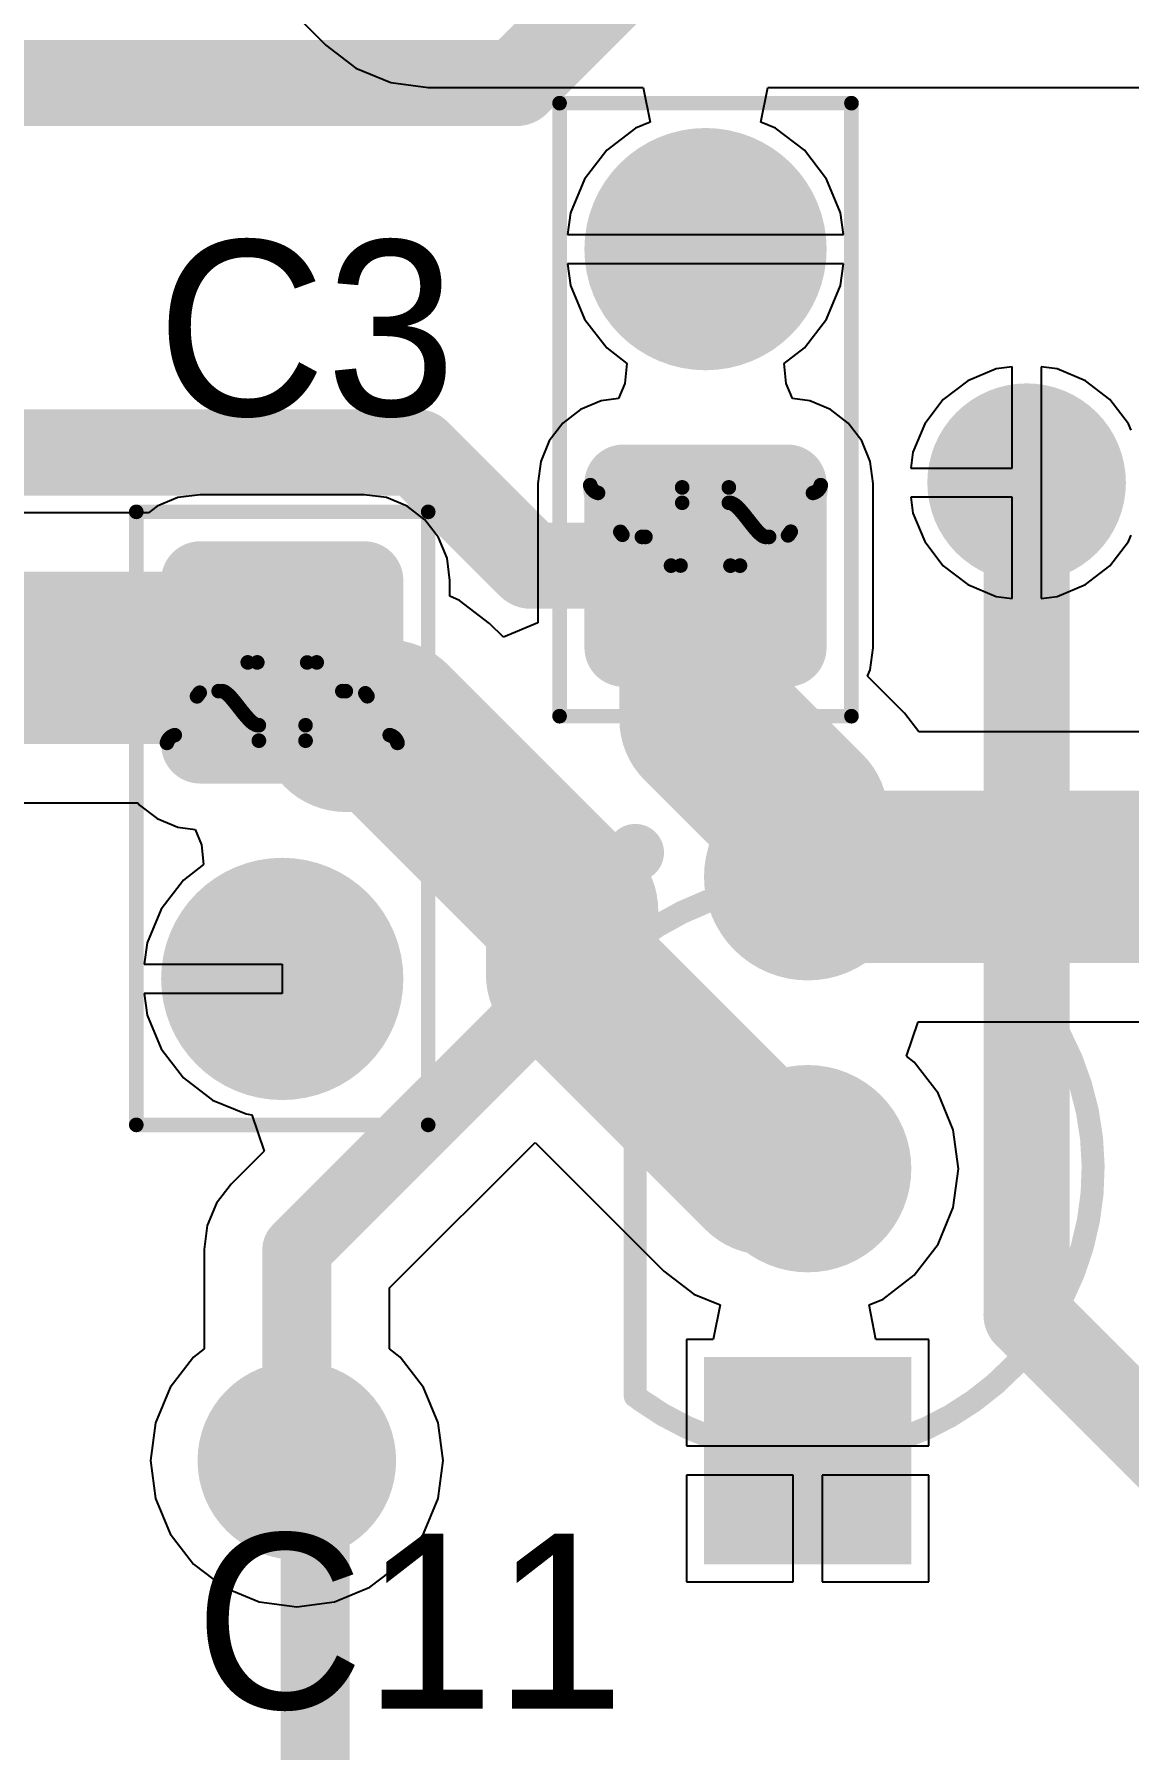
# Model space of a CAD drawing. Header units: millimetres. Extents: x 40 to 159, y 68 to 176.
# Drawn here: x 96.14 to 105.66, y 133.37 to 148.3 of the extents above; entities that cross this region are included whole.
import ezdxf

# ---------------------------------------------------------------- set-up
doc = ezdxf.new("R2010")
doc.units = ezdxf.units.MM
for name, color, linetype in [('BottomLayer', 5, 'Continuous'), ('BottomSolder', 6, 'Continuous'), ('Mechanical13', 56, 'Continuous'), ('MultiLayer', 9, 'Continuous'), ('PadHoleLayer', 156, 'Continuous'), ('TopLayer', 1, 'Continuous'), ('TopOverlay', 2, 'Continuous'), ('TopSolder', 216, 'Continuous')]:
    doc.layers.add(name, color=color, linetype=linetype)

# ---------------------------------------------------------------- blocks, each defined once
blk = doc.blocks.new('TO_92W____7')
at = {"layer": 'BottomLayer', "const_width": 0.8}
for points in [[(-0.4, 0, 1), (0.4, 0, 1)], [(2.14, 0, 1), (2.94, 0, 1)]]:
    blk.add_lwpolyline(points, format="xyb", close=True, dxfattribs=at)
at = {"layer": 'BottomLayer'}
blk.add_solid([(-1.74, 0.8), (-3.34, 0.8), (-1.74, -0.8), (-3.34, -0.8)], dxfattribs=at)
at = {"layer": 'BottomSolder', "const_width": 0.902}
for points in [[(-0.451, 0, 1), (0.451, 0, 1)], [(2.089, 0, 1), (2.991, 0, 1)]]:
    blk.add_lwpolyline(points, format="xyb", close=True, dxfattribs=at)
at = {"layer": 'BottomSolder'}
blk.add_solid([(-1.638, 0.902), (-3.442, 0.902), (-1.638, -0.902), (-3.442, -0.902)], dxfattribs=at)
at = {"layer": 'MultiLayer', "const_width": 0.8}
for points in [[(-0.4, 0, 1), (0.4, 0, 1)], [(2.14, 0, 1), (2.94, 0, 1)]]:
    blk.add_lwpolyline(points, format="xyb", close=True, dxfattribs=at)
at = {"layer": 'MultiLayer'}
blk.add_solid([(-1.74, 0.8), (-3.34, 0.8), (-1.74, -0.8), (-3.34, -0.8)], dxfattribs=at)
at = {"layer": 'PadHoleLayer', "const_width": 0.5}
for points in [[(-2.79, 0, 1), (-2.29, 0, 1)], [(-0.25, 0, 1), (0.25, 0, 1)], [(2.29, 0, 1), (2.79, 0, 1)]]:
    blk.add_lwpolyline(points, format="xyb", close=True, dxfattribs=at)
at = {"layer": 'TopLayer', "const_width": 0.8}
for points in [[(-0.4, 0, 1), (0.4, 0, 1)], [(2.14, 0, 1), (2.94, 0, 1)]]:
    blk.add_lwpolyline(points, format="xyb", close=True, dxfattribs=at)
at = {"layer": 'TopLayer'}
blk.add_solid([(-1.74, 0.8), (-3.34, 0.8), (-1.74, -0.8), (-3.34, -0.8)], dxfattribs=at)
at = {"layer": 'TopOverlay'}
for points, const_width in [([(2.875, 1.5, 1), (2.625, 1.5, 1)], 0.25), ([(-2.059, 1.461, 1), (-1.959, 1.461, 1)], 0.1), ([(-2.03, 1.5, 1), (-1.93, 1.5, 1)], 0.1), ([(1.93, 1.5, 1), (2.03, 1.5, 1)], 0.1), ([(1.93, 1.5, 1), (2.03, 1.5, 1)], 0.1), ([(2.562, 1.5, 1), (2.687, 1.5, 1)], 0.125), ([(2.813, 1.5, 1), (2.937, 1.5, 1)], 0.125)]:
    blk.add_lwpolyline(points, format="xyb", close=True, dxfattribs=dict(at, const_width=const_width))
at = {"layer": 'TopOverlay', "const_width": 0.2}
blk.add_lwpolyline([(1.98, 1.5, -1.987725), (-2.009, 1.461)], format="xyb", dxfattribs=at)
blk.add_lwpolyline([(-1.98, 1.5), (1.98, 1.5)], dxfattribs=at)
at = {"layer": 'TopSolder', "const_width": 0.902}
for points in [[(-0.451, 0, 1), (0.451, 0, 1)], [(2.089, 0, 1), (2.991, 0, 1)]]:
    blk.add_lwpolyline(points, format="xyb", close=True, dxfattribs=at)
at = {"layer": 'TopSolder'}
blk.add_solid([(-1.638, 0.902), (-3.442, 0.902), (-1.638, -0.902), (-3.442, -0.902)], dxfattribs=at)
blk = doc.blocks.new('CAPC500P450250X550_2_5___32')
at = {"layer": 'BottomLayer'}
for points, const_width in [([(-1.746, 0, 1), (-0.794, 0, 1)], 0.952), ([(0.651, 0.714, 1), (0.889, 0.714, 1)], 0.238), ([(2.079, 0.714, 1), (2.317, 0.714, 1)], 0.238), ([(0.651, -0.714, 1), (0.889, -0.714, 1)], 0.238), ([(2.079, -0.714, 1), (2.317, -0.714, 1)], 0.238)]:
    blk.add_lwpolyline(points, format="xyb", close=True, dxfattribs=dict(at, const_width=const_width))
for points in [[(2.198, 0.952), (0.77, 0.952), (2.198, -0.952), (0.77, -0.952)], [(2.437, 0.714), (0.532, 0.714), (2.437, -0.714), (0.532, -0.714)]]:
    blk.add_solid(points, dxfattribs=at)
at = {"layer": 'BottomSolder'}
for points, const_width in [([(-1.797, 0, 1), (-0.743, 0, 1)], 1.054), ([(0.6, 0.714, 1), (0.939, 0.714, 1)], 0.34), ([(2.029, 0.714, 1), (2.368, 0.714, 1)], 0.34), ([(0.6, -0.714, 1), (0.939, -0.714, 1)], 0.34), ([(2.029, -0.714, 1), (2.368, -0.714, 1)], 0.34)]:
    blk.add_lwpolyline(points, format="xyb", close=True, dxfattribs=dict(at, const_width=const_width))
for points in [[(2.198, 1.054), (0.77, 1.054), (2.198, -1.054), (0.77, -1.054)], [(2.538, 0.714), (0.43, 0.714), (2.538, -0.714), (0.43, -0.714)]]:
    blk.add_solid(points, dxfattribs=at)
at = {"layer": 'Mechanical13', "const_width": 0.127}
for points in [[(0.784, 1.003, -0.277409), (0.851, 0.935)], [(0.784, 1.003, -0.414214), (1.234, 0.553)], [(0.851, 0.935, -0.01671), (0.803, 0.203)], [(1.22, 0.718, -0.249202), (1.484, 0.217)], [(1.484, 0.3, -1), (1.484, -0.3)], [(0.851, -0.935, -0.001101), (0.803, -0.203)], [(1.234, -0.523, -0.067746), (0.937, -0.203)], [(1.484, -0.217, -0.252246), (1.216, -0.723)], [(1.234, -0.553, -0.414214), (0.784, -1.003)], [(0.851, -0.935, -0.274246), (0.784, -1.003)]]:
    blk.add_lwpolyline(points, format="xyb", dxfattribs=at)
at = {"layer": 'Mechanical13', "const_width": 0.0635}
for points in [[(0.752, 1.003, 1), (0.816, 1.003, 1)], [(0.752, 1.003, 1), (0.816, 1.003, 1)], [(0.82, 0.935, 1), (0.883, 0.935, 1)], [(0.82, 0.935, 1), (0.883, 0.935, 1)], [(1.157, 0.742, 1), (1.22, 0.742, 1)], [(1.177, 0.727, 1), (1.241, 0.727, 1)], [(1.177, 0.727, 1), (1.241, 0.727, 1)], [(1.184, 0.723, 1), (1.248, 0.723, 1)], [(1.189, 0.718, 1), (1.252, 0.718, 1)], [(1.202, 0.553, 1), (1.266, 0.553, 1)], [(1.202, 0.553, 1), (1.266, 0.553, 1)], [(1.075, 0.387, 1), (1.138, 0.387, 1)], [(1.075, 0.387, 1), (1.138, 0.387, 1)], [(1.109, 0.415, 1), (1.173, 0.415, 1)], [(1.109, 0.415, 1), (1.173, 0.415, 1)], [(1.138, 0.439, 1), (1.202, 0.439, 1)], [(1.138, 0.439, 1), (1.202, 0.439, 1)], [(1.162, 0.461, 1), (1.226, 0.461, 1)], [(1.162, 0.461, 1), (1.226, 0.461, 1)], [(1.18, 0.48, 1), (1.243, 0.48, 1)], [(1.18, 0.48, 1), (1.243, 0.48, 1)], [(1.192, 0.497, 1), (1.256, 0.497, 1)], [(1.192, 0.497, 1), (1.256, 0.497, 1)], [(1.2, 0.511, 1), (1.263, 0.511, 1)], [(1.2, 0.511, 1), (1.263, 0.511, 1)], [(1.202, 0.523, 1), (1.266, 0.523, 1)], [(0.915, 0.238, 1), (0.978, 0.238, 1)], [(0.915, 0.238, 1), (0.978, 0.238, 1)], [(0.924, 0.254, 1), (0.988, 0.254, 1)], [(0.924, 0.254, 1), (0.988, 0.254, 1)], [(0.935, 0.268, 1), (0.999, 0.268, 1)], [(0.935, 0.268, 1), (0.999, 0.268, 1)], [(0.947, 0.281, 1), (1.01, 0.281, 1)], [(0.947, 0.281, 1), (1.01, 0.281, 1)], [(0.959, 0.292, 1), (1.022, 0.292, 1)], [(0.959, 0.292, 1), (1.022, 0.292, 1)], [(0.998, 0.327, 1), (1.062, 0.327, 1)], [(0.998, 0.327, 1), (1.062, 0.327, 1)], [(1.036, 0.357, 1), (1.099, 0.357, 1)], [(1.036, 0.357, 1), (1.099, 0.357, 1)], [(1.452, 0.3, 1), (1.516, 0.3, 1)], [(0.771, 0.203, 1), (0.835, 0.203, 1)], [(0.771, 0.203, 1), (0.835, 0.203, 1)], [(0.906, 0.211, 1), (0.969, 0.211, 1)], [(0.906, 0.211, 1), (0.969, 0.211, 1)], [(0.906, 0.203, 1), (0.969, 0.203, 1)], [(0.906, 0.203, 1), (0.969, 0.203, 1)], [(0.907, 0.218, 1), (0.971, 0.218, 1)], [(0.907, 0.218, 1), (0.971, 0.218, 1)], [(0.91, 0.229, 1), (0.974, 0.229, 1)], [(0.91, 0.229, 1), (0.974, 0.229, 1)], [(1.452, 0.217, 1), (1.516, 0.217, 1)], [(1.452, 0.217, 1), (1.516, 0.217, 1)], [(0.771, -0.203, 1), (0.835, -0.203, 1)], [(0.771, -0.203, 1), (0.835, -0.203, 1)], [(0.906, -0.203, 1), (0.969, -0.203, 1)], [(0.906, -0.203, 1), (0.969, -0.203, 1)], [(1.452, -0.217, 1), (1.515, -0.217, 1)], [(1.452, -0.217, 1), (1.515, -0.217, 1)], [(1.452, -0.3, 1), (1.516, -0.3, 1)], [(1.202, -0.523, 1), (1.266, -0.523, 1)], [(1.202, -0.553, 1), (1.266, -0.553, 1)], [(1.202, -0.553, 1), (1.266, -0.553, 1)], [(1.158, -0.741, 1), (1.222, -0.741, 1)], [(1.182, -0.724, 1), (1.246, -0.724, 1)], [(1.182, -0.724, 1), (1.246, -0.724, 1)], [(1.184, -0.723, 1), (1.247, -0.723, 1)], [(1.184, -0.723, 1), (1.247, -0.723, 1)], [(0.82, -0.935, 1), (0.883, -0.935, 1)], [(0.82, -0.935, 1), (0.883, -0.935, 1)], [(0.752, -1.003, 1), (0.816, -1.003, 1)], [(0.752, -1.003, 1), (0.816, -1.003, 1)]]:
    blk.add_lwpolyline(points, format="xyb", close=True, dxfattribs=at)
at = {"layer": 'Mechanical13', "const_width": 0.127}
for points in [[(1.209, 0.727), (1.189, 0.742)], [(1.216, 0.723), (1.209, 0.727)], [(1.234, -0.553), (1.234, 0.553)], [(1.067, 0.357), (1.106, 0.387)], [(1.106, 0.387), (1.141, 0.415)], [(1.141, 0.415), (1.17, 0.439)], [(1.17, 0.439), (1.194, 0.461)], [(1.194, 0.461), (1.211, 0.48)], [(1.211, 0.48), (1.224, 0.497)], [(1.224, 0.497), (1.232, 0.511)], [(1.232, 0.511), (1.234, 0.523)], [(0.942, 0.229), (0.946, 0.238)], [(0.946, 0.238), (0.956, 0.254)], [(0.956, 0.254), (0.967, 0.268)], [(0.967, 0.268), (0.979, 0.281)], [(0.979, 0.281), (0.99, 0.292)], [(0.99, 0.292), (1.03, 0.327)], [(1.03, 0.327), (1.067, 0.357)], [(0.803, -0.203), (0.803, 0.203)], [(0.938, 0.211), (0.939, 0.218)], [(0.937, 0.203), (0.938, 0.211)], [(0.937, -0.203), (0.937, 0.203)], [(0.939, 0.218), (0.942, 0.229)], [(1.484, -0.217), (1.484, 0.217)], [(1.19, -0.741), (1.214, -0.724)], [(1.214, -0.724), (1.216, -0.723)]]:
    blk.add_lwpolyline(points, dxfattribs=at)
at = {"layer": 'MultiLayer'}
for points, const_width in [([(-1.746, 0, 1), (-0.794, 0, 1)], 0.952), ([(0.651, 0.714, 1), (0.889, 0.714, 1)], 0.238), ([(2.079, 0.714, 1), (2.317, 0.714, 1)], 0.238), ([(0.651, -0.714, 1), (0.889, -0.714, 1)], 0.238), ([(2.079, -0.714, 1), (2.317, -0.714, 1)], 0.238)]:
    blk.add_lwpolyline(points, format="xyb", close=True, dxfattribs=dict(at, const_width=const_width))
for points in [[(2.198, 0.952), (0.77, 0.952), (2.198, -0.952), (0.77, -0.952)], [(2.437, 0.714), (0.532, 0.714), (2.437, -0.714), (0.532, -0.714)]]:
    blk.add_solid(points, dxfattribs=at)
at = {"layer": 'PadHoleLayer', "const_width": 0.4}
for points in [[(-1.47, 0, 1), (-1.07, 0, 1)], [(1.284, 0, 1), (1.684, 0, 1)]]:
    blk.add_lwpolyline(points, format="xyb", close=True, dxfattribs=at)
at = {"layer": 'TopLayer'}
for points, const_width in [([(-1.746, 0, 1), (-0.794, 0, 1)], 0.952), ([(0.651, 0.714, 1), (0.889, 0.714, 1)], 0.238), ([(2.079, 0.714, 1), (2.317, 0.714, 1)], 0.238), ([(0.651, -0.714, 1), (0.889, -0.714, 1)], 0.238), ([(2.079, -0.714, 1), (2.317, -0.714, 1)], 0.238)]:
    blk.add_lwpolyline(points, format="xyb", close=True, dxfattribs=dict(at, const_width=const_width))
for points in [[(2.198, 0.952), (0.77, 0.952), (2.198, -0.952), (0.77, -0.952)], [(2.437, 0.714), (0.532, 0.714), (2.437, -0.714), (0.532, -0.714)]]:
    blk.add_solid(points, dxfattribs=at)
at = {"layer": 'TopOverlay', "const_width": 0.127}
for points in [[(2.794, 1.27), (-2.54, 1.27)], [(-2.54, -1.27), (-2.54, 1.27)], [(2.794, -1.27), (2.794, 1.27)], [(2.794, -1.27), (-2.54, -1.27)]]:
    blk.add_lwpolyline(points, dxfattribs=at)
at = {"layer": 'TopOverlay', "const_width": 0.0635}
for points in [[(-2.572, 1.27, 1), (-2.508, 1.27, 1)], [(-2.572, 1.27, 1), (-2.508, 1.27, 1)], [(2.762, 1.27, 1), (2.826, 1.27, 1)], [(2.762, 1.27, 1), (2.826, 1.27, 1)], [(-2.572, -1.27, 1), (-2.508, -1.27, 1)], [(-2.572, -1.27, 1), (-2.508, -1.27, 1)], [(2.762, -1.27, 1), (2.826, -1.27, 1)], [(2.762, -1.27, 1), (2.826, -1.27, 1)]]:
    blk.add_lwpolyline(points, format="xyb", close=True, dxfattribs=at)
at = {"layer": 'TopSolder'}
for points, const_width in [([(-1.797, 0, 1), (-0.743, 0, 1)], 1.054), ([(0.6, 0.714, 1), (0.939, 0.714, 1)], 0.34), ([(2.029, 0.714, 1), (2.368, 0.714, 1)], 0.34), ([(0.6, -0.714, 1), (0.939, -0.714, 1)], 0.34), ([(2.029, -0.714, 1), (2.368, -0.714, 1)], 0.34)]:
    blk.add_lwpolyline(points, format="xyb", close=True, dxfattribs=dict(at, const_width=const_width))
for points in [[(2.198, 1.054), (0.77, 1.054), (2.198, -1.054), (0.77, -1.054)], [(2.538, 0.714), (0.43, 0.714), (2.538, -0.714), (0.43, -0.714)]]:
    blk.add_solid(points, dxfattribs=at)
blk = doc.blocks.new('CAPC500P450250X550_2_5___35')
at = {"layer": 'BottomLayer'}
for points, const_width in [([(-1.746, 0, 1), (-0.794, 0, 1)], 0.952), ([(0.651, 0.714, 1), (0.889, 0.714, 1)], 0.238), ([(2.079, 0.714, 1), (2.317, 0.714, 1)], 0.238), ([(0.651, -0.714, 1), (0.889, -0.714, 1)], 0.238), ([(2.079, -0.714, 1), (2.317, -0.714, 1)], 0.238)]:
    blk.add_lwpolyline(points, format="xyb", close=True, dxfattribs=dict(at, const_width=const_width))
for points in [[(2.198, 0.952), (0.77, 0.952), (2.198, -0.952), (0.77, -0.952)], [(2.437, 0.714), (0.532, 0.714), (2.437, -0.714), (0.532, -0.714)]]:
    blk.add_solid(points, dxfattribs=at)
at = {"layer": 'BottomSolder'}
for points, const_width in [([(-1.797, 0, 1), (-0.743, 0, 1)], 1.054), ([(0.6, 0.714, 1), (0.939, 0.714, 1)], 0.34), ([(2.029, 0.714, 1), (2.368, 0.714, 1)], 0.34), ([(0.6, -0.714, 1), (0.939, -0.714, 1)], 0.34), ([(2.029, -0.714, 1), (2.368, -0.714, 1)], 0.34)]:
    blk.add_lwpolyline(points, format="xyb", close=True, dxfattribs=dict(at, const_width=const_width))
for points in [[(2.198, 1.054), (0.77, 1.054), (2.198, -1.054), (0.77, -1.054)], [(2.538, 0.714), (0.43, 0.714), (2.538, -0.714), (0.43, -0.714)]]:
    blk.add_solid(points, dxfattribs=at)
at = {"layer": 'Mechanical13', "const_width": 0.127}
for points in [[(0.784, 1.003, -0.277409), (0.851, 0.935)], [(0.784, 1.003, -0.414214), (1.234, 0.553)], [(0.851, 0.935, -0.01671), (0.803, 0.203)], [(1.22, 0.718, -0.249202), (1.484, 0.217)], [(1.484, 0.3, -1), (1.484, -0.3)], [(0.851, -0.935, -0.001101), (0.803, -0.203)], [(1.234, -0.523, -0.067746), (0.937, -0.203)], [(1.484, -0.217, -0.252246), (1.216, -0.723)], [(1.234, -0.553, -0.414214), (0.784, -1.003)], [(0.851, -0.935, -0.274246), (0.784, -1.003)]]:
    blk.add_lwpolyline(points, format="xyb", dxfattribs=at)
at = {"layer": 'Mechanical13', "const_width": 0.0635}
for points in [[(0.752, 1.003, 1), (0.816, 1.003, 1)], [(0.752, 1.003, 1), (0.816, 1.003, 1)], [(0.82, 0.935, 1), (0.883, 0.935, 1)], [(0.82, 0.935, 1), (0.883, 0.935, 1)], [(1.157, 0.742, 1), (1.22, 0.742, 1)], [(1.177, 0.727, 1), (1.241, 0.727, 1)], [(1.177, 0.727, 1), (1.241, 0.727, 1)], [(1.184, 0.723, 1), (1.248, 0.723, 1)], [(1.189, 0.718, 1), (1.252, 0.718, 1)], [(1.202, 0.553, 1), (1.266, 0.553, 1)], [(1.202, 0.553, 1), (1.266, 0.553, 1)], [(1.075, 0.387, 1), (1.138, 0.387, 1)], [(1.075, 0.387, 1), (1.138, 0.387, 1)], [(1.109, 0.415, 1), (1.173, 0.415, 1)], [(1.109, 0.415, 1), (1.173, 0.415, 1)], [(1.138, 0.439, 1), (1.202, 0.439, 1)], [(1.138, 0.439, 1), (1.202, 0.439, 1)], [(1.162, 0.461, 1), (1.226, 0.461, 1)], [(1.162, 0.461, 1), (1.226, 0.461, 1)], [(1.18, 0.48, 1), (1.243, 0.48, 1)], [(1.18, 0.48, 1), (1.243, 0.48, 1)], [(1.192, 0.497, 1), (1.256, 0.497, 1)], [(1.192, 0.497, 1), (1.256, 0.497, 1)], [(1.2, 0.511, 1), (1.263, 0.511, 1)], [(1.2, 0.511, 1), (1.263, 0.511, 1)], [(1.202, 0.523, 1), (1.266, 0.523, 1)], [(0.915, 0.238, 1), (0.978, 0.238, 1)], [(0.915, 0.238, 1), (0.978, 0.238, 1)], [(0.924, 0.254, 1), (0.988, 0.254, 1)], [(0.924, 0.254, 1), (0.988, 0.254, 1)], [(0.935, 0.268, 1), (0.999, 0.268, 1)], [(0.935, 0.268, 1), (0.999, 0.268, 1)], [(0.947, 0.281, 1), (1.01, 0.281, 1)], [(0.947, 0.281, 1), (1.01, 0.281, 1)], [(0.959, 0.292, 1), (1.022, 0.292, 1)], [(0.959, 0.292, 1), (1.022, 0.292, 1)], [(0.998, 0.327, 1), (1.062, 0.327, 1)], [(0.998, 0.327, 1), (1.062, 0.327, 1)], [(1.036, 0.357, 1), (1.099, 0.357, 1)], [(1.036, 0.357, 1), (1.099, 0.357, 1)], [(1.452, 0.3, 1), (1.516, 0.3, 1)], [(0.771, 0.203, 1), (0.835, 0.203, 1)], [(0.771, 0.203, 1), (0.835, 0.203, 1)], [(0.906, 0.211, 1), (0.969, 0.211, 1)], [(0.906, 0.211, 1), (0.969, 0.211, 1)], [(0.906, 0.203, 1), (0.969, 0.203, 1)], [(0.906, 0.203, 1), (0.969, 0.203, 1)], [(0.907, 0.218, 1), (0.971, 0.218, 1)], [(0.907, 0.218, 1), (0.971, 0.218, 1)], [(0.91, 0.229, 1), (0.974, 0.229, 1)], [(0.91, 0.229, 1), (0.974, 0.229, 1)], [(1.452, 0.217, 1), (1.516, 0.217, 1)], [(1.452, 0.217, 1), (1.516, 0.217, 1)], [(0.771, -0.203, 1), (0.835, -0.203, 1)], [(0.771, -0.203, 1), (0.835, -0.203, 1)], [(0.906, -0.203, 1), (0.969, -0.203, 1)], [(0.906, -0.203, 1), (0.969, -0.203, 1)], [(1.452, -0.217, 1), (1.515, -0.217, 1)], [(1.452, -0.217, 1), (1.515, -0.217, 1)], [(1.452, -0.3, 1), (1.516, -0.3, 1)], [(1.202, -0.523, 1), (1.266, -0.523, 1)], [(1.202, -0.553, 1), (1.266, -0.553, 1)], [(1.202, -0.553, 1), (1.266, -0.553, 1)], [(1.158, -0.741, 1), (1.222, -0.741, 1)], [(1.182, -0.724, 1), (1.246, -0.724, 1)], [(1.182, -0.724, 1), (1.246, -0.724, 1)], [(1.184, -0.723, 1), (1.247, -0.723, 1)], [(1.184, -0.723, 1), (1.247, -0.723, 1)], [(0.82, -0.935, 1), (0.883, -0.935, 1)], [(0.82, -0.935, 1), (0.883, -0.935, 1)], [(0.752, -1.003, 1), (0.816, -1.003, 1)], [(0.752, -1.003, 1), (0.816, -1.003, 1)]]:
    blk.add_lwpolyline(points, format="xyb", close=True, dxfattribs=at)
at = {"layer": 'Mechanical13', "const_width": 0.127}
for points in [[(1.189, 0.742), (1.209, 0.727)], [(1.209, 0.727), (1.216, 0.723)], [(1.234, 0.553), (1.234, -0.553)], [(1.106, 0.387), (1.067, 0.357)], [(1.141, 0.415), (1.106, 0.387)], [(1.17, 0.439), (1.141, 0.415)], [(1.194, 0.461), (1.17, 0.439)], [(1.211, 0.48), (1.194, 0.461)], [(1.224, 0.497), (1.211, 0.48)], [(1.232, 0.511), (1.224, 0.497)], [(1.234, 0.523), (1.232, 0.511)], [(0.946, 0.238), (0.942, 0.229)], [(0.956, 0.254), (0.946, 0.238)], [(0.967, 0.268), (0.956, 0.254)], [(0.979, 0.281), (0.967, 0.268)], [(0.99, 0.292), (0.979, 0.281)], [(1.03, 0.327), (0.99, 0.292)], [(1.067, 0.357), (1.03, 0.327)], [(0.803, 0.203), (0.803, -0.203)], [(0.939, 0.218), (0.938, 0.211)], [(0.938, 0.211), (0.937, 0.203)], [(0.937, 0.203), (0.937, -0.203)], [(0.942, 0.229), (0.939, 0.218)], [(1.484, 0.217), (1.484, -0.217)], [(1.214, -0.724), (1.19, -0.741)], [(1.216, -0.723), (1.214, -0.724)]]:
    blk.add_lwpolyline(points, dxfattribs=at)
at = {"layer": 'MultiLayer'}
for points, const_width in [([(-1.746, 0, 1), (-0.794, 0, 1)], 0.952), ([(0.651, 0.714, 1), (0.889, 0.714, 1)], 0.238), ([(2.079, 0.714, 1), (2.317, 0.714, 1)], 0.238), ([(0.651, -0.714, 1), (0.889, -0.714, 1)], 0.238), ([(2.079, -0.714, 1), (2.317, -0.714, 1)], 0.238)]:
    blk.add_lwpolyline(points, format="xyb", close=True, dxfattribs=dict(at, const_width=const_width))
for points in [[(2.198, 0.952), (0.77, 0.952), (2.198, -0.952), (0.77, -0.952)], [(2.437, 0.714), (0.532, 0.714), (2.437, -0.714), (0.532, -0.714)]]:
    blk.add_solid(points, dxfattribs=at)
at = {"layer": 'PadHoleLayer', "const_width": 0.4}
for points in [[(-1.47, 0, 1), (-1.07, 0, 1)], [(1.284, 0, 1), (1.684, 0, 1)]]:
    blk.add_lwpolyline(points, format="xyb", close=True, dxfattribs=at)
at = {"layer": 'TopLayer'}
for points, const_width in [([(-1.746, 0, 1), (-0.794, 0, 1)], 0.952), ([(0.651, 0.714, 1), (0.889, 0.714, 1)], 0.238), ([(2.079, 0.714, 1), (2.317, 0.714, 1)], 0.238), ([(0.651, -0.714, 1), (0.889, -0.714, 1)], 0.238), ([(2.079, -0.714, 1), (2.317, -0.714, 1)], 0.238)]:
    blk.add_lwpolyline(points, format="xyb", close=True, dxfattribs=dict(at, const_width=const_width))
for points in [[(2.198, 0.952), (0.77, 0.952), (2.198, -0.952), (0.77, -0.952)], [(2.437, 0.714), (0.532, 0.714), (2.437, -0.714), (0.532, -0.714)]]:
    blk.add_solid(points, dxfattribs=at)
at = {"layer": 'TopOverlay', "const_width": 0.127}
for points in [[(-2.54, 1.27), (2.794, 1.27)], [(-2.54, 1.27), (-2.54, -1.27)], [(2.794, 1.27), (2.794, -1.27)], [(-2.54, -1.27), (2.794, -1.27)]]:
    blk.add_lwpolyline(points, dxfattribs=at)
at = {"layer": 'TopOverlay', "const_width": 0.0635}
for points in [[(-2.572, 1.27, 1), (-2.508, 1.27, 1)], [(-2.572, 1.27, 1), (-2.508, 1.27, 1)], [(2.762, 1.27, 1), (2.826, 1.27, 1)], [(2.762, 1.27, 1), (2.826, 1.27, 1)], [(-2.572, -1.27, 1), (-2.508, -1.27, 1)], [(-2.572, -1.27, 1), (-2.508, -1.27, 1)], [(2.762, -1.27, 1), (2.826, -1.27, 1)], [(2.762, -1.27, 1), (2.826, -1.27, 1)]]:
    blk.add_lwpolyline(points, format="xyb", close=True, dxfattribs=at)
at = {"layer": 'TopSolder'}
for points, const_width in [([(-1.797, 0, 1), (-0.743, 0, 1)], 1.054), ([(0.6, 0.714, 1), (0.939, 0.714, 1)], 0.34), ([(2.029, 0.714, 1), (2.368, 0.714, 1)], 0.34), ([(0.6, -0.714, 1), (0.939, -0.714, 1)], 0.34), ([(2.029, -0.714, 1), (2.368, -0.714, 1)], 0.34)]:
    blk.add_lwpolyline(points, format="xyb", close=True, dxfattribs=dict(at, const_width=const_width))
for points in [[(2.198, 1.054), (0.77, 1.054), (2.198, -1.054), (0.77, -1.054)], [(2.538, 0.714), (0.43, 0.714), (2.538, -0.714), (0.43, -0.714)]]:
    blk.add_solid(points, dxfattribs=at)

msp = doc.modelspace()

# ---------------------------------------------------------------- linework, layer by layer
at = {"layer": 'BottomLayer'}
for p, q in [((97.934, 148.948), (98.676, 148.206)), ((98.676, 148.206), (98.938, 148.006)), ((98.938, 148.006), (99.242, 147.88)), ((99.242, 147.88), (99.568, 147.837)), ((99.568, 147.837), (101.439, 147.837)), ((101.439, 147.837), (101.499, 147.537)), ((102.463, 147.537), (102.523, 147.837)), ((102.523, 147.837), (106.96, 147.837)), ((101.373, 147.485), (101.121, 147.291)), ((101.499, 147.537), (101.373, 147.485)), ((102.589, 147.485), (102.463, 147.537)), ((102.841, 147.291), (102.589, 147.485)), ((101.121, 147.291), (100.927, 147.039)), ((103.035, 147.039), (102.841, 147.291)), ((100.927, 147.039), (100.806, 146.746)), ((103.156, 146.746), (103.035, 147.039)), ((100.806, 146.746), (100.781, 146.558)), ((103.181, 146.558), (103.156, 146.746)), ((100.781, 146.558), (103.181, 146.558)), ((103.181, 146.304), (100.781, 146.304)), ((100.781, 146.304), (100.806, 146.116)), ((103.156, 146.116), (103.181, 146.304)), ((100.806, 146.116), (100.927, 145.823)), ((103.035, 145.823), (103.156, 146.116)), ((100.927, 145.823), (101.121, 145.571)), ((102.841, 145.571), (103.035, 145.823)), ((101.121, 145.571), (101.296, 145.436)), ((102.666, 145.436), (102.841, 145.571)), ((101.296, 145.436), (101.279, 145.263)), ((102.683, 145.263), (102.666, 145.436)), ((104.51, 145.389), (104.263, 145.286)), ((104.648, 145.407), (104.51, 145.389)), ((104.648, 144.526), (104.648, 145.407)), ((105.04, 145.389), (104.902, 145.407)), ((104.902, 145.407), (104.902, 144.399)), ((105.287, 145.286), (105.04, 145.389)), ((101.279, 145.263), (101.223, 145.13)), ((102.739, 145.13), (102.683, 145.263)), ((104.263, 145.286), (104.05, 145.124)), ((105.5, 145.124), (105.287, 145.286)), ((101.074, 145.111), (100.894, 145.036)), ((101.223, 145.13), (101.074, 145.111)), ((102.888, 145.111), (102.739, 145.13)), ((103.068, 145.036), (102.888, 145.111)), ((104.05, 145.124), (103.888, 144.911)), ((105.662, 144.911), (105.5, 145.124)), ((100.894, 145.036), (100.74, 144.918)), ((103.222, 144.918), (103.068, 145.036)), ((100.74, 144.918), (100.622, 144.764)), ((103.34, 144.764), (103.222, 144.918)), ((103.888, 144.911), (103.785, 144.664)), ((105.686, 144.855), (105.662, 144.911)), ((100.622, 144.764), (100.547, 144.584)), ((103.415, 144.584), (103.34, 144.764)), ((103.785, 144.664), (103.767, 144.526)), ((100.547, 144.584), (100.522, 144.391)), ((103.44, 144.391), (103.415, 144.584)), ((103.767, 144.526), (104.648, 144.526)), ((100.522, 144.391), (100.522, 143.179)), ((103.44, 142.963), (103.44, 144.391)), ((104.902, 144.399), (104.902, 143.391)), ((97.211, 144.194), (97.135, 144.136)), ((97.391, 144.269), (97.211, 144.194)), ((97.584, 144.294), (97.391, 144.269)), ((99.012, 144.294), (97.584, 144.294)), ((99.205, 144.269), (99.012, 144.294)), ((99.385, 144.194), (99.205, 144.269)), ((99.539, 144.076), (99.385, 144.194)), ((104.648, 144.272), (103.767, 144.272)), ((103.767, 144.272), (103.785, 144.134)), ((104.648, 143.391), (104.648, 144.272)), ((97.135, 144.136), (90.328, 144.136)), ((99.657, 143.922), (99.539, 144.076)), ((103.785, 144.134), (103.888, 143.887)), ((99.732, 143.742), (99.657, 143.922)), ((103.888, 143.887), (104.05, 143.674)), ((105.5, 143.674), (105.662, 143.887)), ((105.662, 143.887), (105.686, 143.943)), ((99.757, 143.549), (99.732, 143.742)), ((104.05, 143.674), (104.263, 143.512)), ((105.287, 143.512), (105.5, 143.674)), ((99.757, 143.41), (99.757, 143.549)), ((104.263, 143.512), (104.51, 143.409)), ((105.04, 143.409), (105.287, 143.512)), ((99.841, 143.375), (99.757, 143.41)), ((100.102, 143.175), (99.841, 143.375)), ((104.51, 143.409), (104.648, 143.391)), ((104.902, 143.391), (105.04, 143.409)), ((100.222, 143.055), (100.102, 143.175)), ((100.522, 143.179), (100.222, 143.055)), ((103.415, 142.77), (103.44, 142.963)), ((103.391, 142.714), (103.415, 142.77)), ((103.712, 142.394), (103.391, 142.714)), ((103.837, 142.231), (103.712, 142.394)), ((106.334, 142.231), (103.837, 142.231)), ((95.016, 141.614), (97.042, 141.614)), ((97.042, 141.614), (97.057, 141.594)), ((97.057, 141.594), (97.211, 141.476)), ((97.211, 141.476), (97.391, 141.401)), ((97.391, 141.401), (97.54, 141.382)), ((97.54, 141.382), (97.596, 141.249)), ((97.596, 141.249), (97.613, 141.076)), ((97.613, 141.076), (97.438, 140.941)), ((97.438, 140.941), (97.244, 140.689)), ((97.244, 140.689), (97.123, 140.396)), ((97.123, 140.396), (97.098, 140.208)), ((97.098, 140.208), (98.298, 140.208)), ((98.298, 140.208), (98.298, 139.954)), ((98.298, 139.954), (97.098, 139.954)), ((97.098, 139.954), (97.123, 139.766)), ((97.123, 139.766), (97.244, 139.473)), ((103.729, 139.409), (103.831, 139.709)), ((103.831, 139.709), (106.334, 139.709)), ((97.244, 139.473), (97.438, 139.221)), ((103.797, 139.357), (103.729, 139.409)), ((104.006, 139.086), (103.797, 139.357)), ((97.438, 139.221), (97.69, 139.027)), ((97.69, 139.027), (97.983, 138.906)), ((104.137, 138.769), (104.006, 139.086)), ((97.983, 138.906), (98.033, 138.899)), ((98.033, 138.899), (98.14, 138.582)), ((104.181, 138.43), (104.137, 138.769)), ((98.14, 138.582), (97.854, 138.296)), ((99.232, 137.392), (100.499, 138.659)), ((100.499, 138.659), (101.619, 137.538)), ((104.137, 138.091), (104.181, 138.43)), ((97.854, 138.296), (97.726, 138.129)), ((97.726, 138.129), (97.646, 137.935)), ((104.006, 137.774), (104.137, 138.091)), ((97.646, 137.935), (97.618, 137.726)), ((103.797, 137.503), (104.006, 137.774)), ((97.618, 137.726), (97.618, 136.862)), ((101.619, 137.538), (101.88, 137.338)), ((103.526, 137.294), (103.797, 137.503)), ((99.232, 136.862), (99.232, 137.392)), ((101.88, 137.338), (102.108, 137.244)), ((102.108, 137.244), (102.048, 136.944)), ((103.404, 137.244), (103.526, 137.294)), ((103.463, 136.944), (103.404, 137.244)), ((102.048, 136.944), (101.816, 136.944)), ((101.816, 136.944), (101.816, 136.017)), ((103.924, 136.944), (103.463, 136.944)), ((103.924, 136.017), (103.924, 136.944)), ((97.525, 136.79), (97.323, 136.526)), ((97.618, 136.862), (97.525, 136.79)), ((99.325, 136.79), (99.232, 136.862)), ((99.527, 136.526), (99.325, 136.79)), ((97.323, 136.526), (97.195, 136.219)), ((99.655, 136.219), (99.527, 136.526)), ((97.195, 136.219), (97.152, 135.89)), ((99.698, 135.89), (99.655, 136.219)), ((101.816, 136.017), (103.924, 136.017)), ((97.152, 135.89), (97.195, 135.561)), ((99.655, 135.561), (99.698, 135.89)), ((102.743, 135.763), (101.816, 135.763)), ((101.816, 135.763), (101.816, 134.836)), ((102.743, 134.836), (102.743, 135.763)), ((103.924, 135.763), (102.997, 135.763)), ((102.997, 135.763), (102.997, 134.836)), ((103.924, 134.836), (103.924, 135.763)), ((97.195, 135.561), (97.323, 135.254)), ((99.527, 135.254), (99.655, 135.561)), ((97.323, 135.254), (97.525, 134.99)), ((99.325, 134.99), (99.527, 135.254)), ((97.525, 134.99), (97.789, 134.788)), ((99.061, 134.788), (99.325, 134.99)), ((97.789, 134.788), (98.096, 134.66)), ((98.754, 134.66), (99.061, 134.788)), ((101.816, 134.836), (102.743, 134.836)), ((102.997, 134.836), (103.924, 134.836)), ((98.096, 134.66), (98.425, 134.617)), ((98.425, 134.617), (98.754, 134.66))]:
    msp.add_line(p, q, dxfattribs=at)
for points, const_width in [([(104.394, 144.399, 1), (105.156, 144.399, 1)], 0.762), ([(101.606, 143.677, 1), (102.356, 143.677, 1)], 0.75), ([(97.883, 142.875, 1), (98.633, 142.875, 1)], 0.75), ([(98.351, 142.407, 1), (99.101, 142.407, 1)], 0.75), ([(98.474, 142.284, 1), (99.225, 142.284, 1)], 0.75), ([(98.474, 142.284, 1), (99.225, 142.284, 1)], 0.75), ([(98.835, 142.284, 1), (99.585, 142.284, 1)], 0.75), ([(98.835, 142.284, 1), (99.585, 142.284, 1)], 0.75), ([(101.606, 142.341, 1), (102.356, 142.341, 1)], 0.75), ([(101.606, 142.341, 1), (102.356, 142.341, 1)], 0.75), ([(102.445, 141.502, 1), (103.195, 141.502, 1)], 0.75), ([(102.445, 141.502, 1), (103.195, 141.502, 1)], 0.75), ([(102.445, 141.02, 1), (103.195, 141.02, 1)], 0.75), ([(102.445, 141.02, 1), (103.195, 141.02, 1)], 0.75), ([(102.495, 140.97, 1), (103.245, 140.97, 1)], 0.75), ([(102.495, 140.97, 1), (103.245, 140.97, 1)], 0.75), ([(100.445, 140.674, 1), (101.195, 140.674, 1)], 0.75), ([(100.445, 140.674, 1), (101.195, 140.674, 1)], 0.75), ([(100.445, 140.121, 1), (101.195, 140.121, 1)], 0.75), ([(100.445, 140.121, 1), (101.195, 140.121, 1)], 0.75), ([(100.67, 140.121, 1), (100.97, 140.121, 1)], 0.3), ([(102.136, 138.43, 1), (102.886, 138.43, 1)], 0.75), ([(98.275, 137.726, 1), (98.575, 137.726, 1)], 0.3), ([(98.275, 137.726, 1), (98.575, 137.726, 1)], 0.3), ([(98.044, 135.89, 1), (98.806, 135.89, 1)], 0.762), ([(98.275, 135.89, 1), (98.575, 135.89, 1)], 0.3)]:
    msp.add_lwpolyline(points, format="xyb", close=True, dxfattribs=dict(at, const_width=const_width))
for points, const_width in [([(101.981, 142.341), (101.981, 143.677)], 1.5), ([(94.742, 142.875), (98.258, 142.875)], 1.5), ([(98.726, 142.407), (98.85, 142.284)], 1.5), ([(98.85, 142.284), (99.21, 142.284)], 1.5), ([(99.21, 142.284), (100.82, 140.674)], 1.5), ([(101.981, 142.341), (102.82, 141.502)], 1.5), ([(102.82, 141.02), (102.82, 141.502)], 1.5), ([(102.82, 141.02), (102.87, 140.97)], 1.5), ([(102.87, 140.97), (110.744, 140.97)], 1.5), ([(100.82, 140.121), (100.82, 140.674)], 1.5), ([(100.82, 140.121), (102.511, 138.43)], 1.5), ([(98.425, 137.726), (100.82, 140.121)], 0.6), ([(98.425, 135.89), (98.425, 137.726)], 0.6)]:
    msp.add_lwpolyline(points, dxfattribs=dict(at, const_width=const_width))
at = {"layer": 'BottomSolder', "const_width": 0.864}
for points in [[(104.343, 144.399, 1), (105.207, 144.399, 1)], [(105.994, 140.97, 1), (106.858, 140.97, 1)], [(97.993, 135.89, 1), (98.857, 135.89, 1)]]:
    msp.add_lwpolyline(points, format="xyb", close=True, dxfattribs=at)
at = {"layer": 'MultiLayer', "const_width": 0.762}
for points in [[(104.394, 144.399, 1), (105.156, 144.399, 1)], [(98.044, 135.89, 1), (98.806, 135.89, 1)]]:
    msp.add_lwpolyline(points, format="xyb", close=True, dxfattribs=at)
at = {"layer": 'PadHoleLayer', "const_width": 0.381}
for points in [[(104.585, 144.399, 1), (104.966, 144.399, 1)], [(98.234, 135.89, 1), (98.615, 135.89, 1)]]:
    msp.add_lwpolyline(points, format="xyb", close=True, dxfattribs=at)
at = {"layer": 'TopLayer'}
for points, const_width in [([(100.337, 147.877), (105.14, 152.68)], 0.75), ([(89.994, 147.877), (100.337, 147.877)], 0.75), ([(94.231, 144.662), (99.473, 144.662)], 0.75), ([(99.473, 144.662), (100.459, 143.677)], 0.75), ([(104.775, 137.16), (104.775, 144.399)], 0.75), ([(100.459, 143.677), (101.981, 143.677)], 0.75), ([(104.775, 137.16), (112.395, 129.54)], 0.75), ([(98.425, 135.89), (98.585, 135.89)], 0.6), ([(98.585, 122.545), (98.585, 135.89)], 0.6)]:
    msp.add_lwpolyline(points, dxfattribs=dict(at, const_width=const_width))
for points, const_width in [([(100.15, 147.877, 1), (100.525, 147.877, 1)], 0.375), ([(100.15, 147.877, 1), (100.525, 147.877, 1)], 0.375), ([(104.394, 144.399, 1), (105.156, 144.399, 1)], 0.762), ([(99.286, 144.662, 1), (99.661, 144.662, 1)], 0.375), ([(99.286, 144.662, 1), (99.661, 144.662, 1)], 0.375), ([(104.587, 144.399, 1), (104.963, 144.399, 1)], 0.375), ([(100.271, 143.677, 1), (100.646, 143.677, 1)], 0.375), ([(100.271, 143.677, 1), (100.646, 143.677, 1)], 0.375), ([(101.793, 143.677, 1), (102.169, 143.677, 1)], 0.375), ([(104.587, 137.16, 1), (104.963, 137.16, 1)], 0.375), ([(104.587, 137.16, 1), (104.963, 137.16, 1)], 0.375), ([(98.044, 135.89, 1), (98.806, 135.89, 1)], 0.762), ([(98.275, 135.89, 1), (98.575, 135.89, 1)], 0.3), ([(98.435, 135.89, 1), (98.735, 135.89, 1)], 0.3), ([(98.435, 135.89, 1), (98.735, 135.89, 1)], 0.3)]:
    msp.add_lwpolyline(points, format="xyb", close=True, dxfattribs=dict(at, const_width=const_width))
at = {"layer": 'TopSolder', "const_width": 0.864}
for points in [[(104.343, 144.399, 1), (105.207, 144.399, 1)], [(105.994, 140.97, 1), (106.858, 140.97, 1)], [(97.993, 135.89, 1), (98.857, 135.89, 1)]]:
    msp.add_lwpolyline(points, format="xyb", close=True, dxfattribs=at)

# ---------------------------------------------------------------- block references
for name, p, rotation in [('CAPC500P450250X550_2_5___32', (101.981, 145.161), 270), ('CAPC500P450250X550_2_5___35', (98.298, 141.351), 90), ('TO_92W____7', (102.87, 138.43), 90)]:
    msp.add_blockref(name, p, dxfattribs=dict(rotation=rotation))

# ---------------------------------------------------------------- texts
at = {"layer": 'TopOverlay'}
for s, p in [('C3', (97.206, 144.983)), ('C11', (97.536, 133.731))]:
    msp.add_text(s, height=1.524, dxfattribs=at).set_placement(p)

doc.saveas('drawing.dxf')
